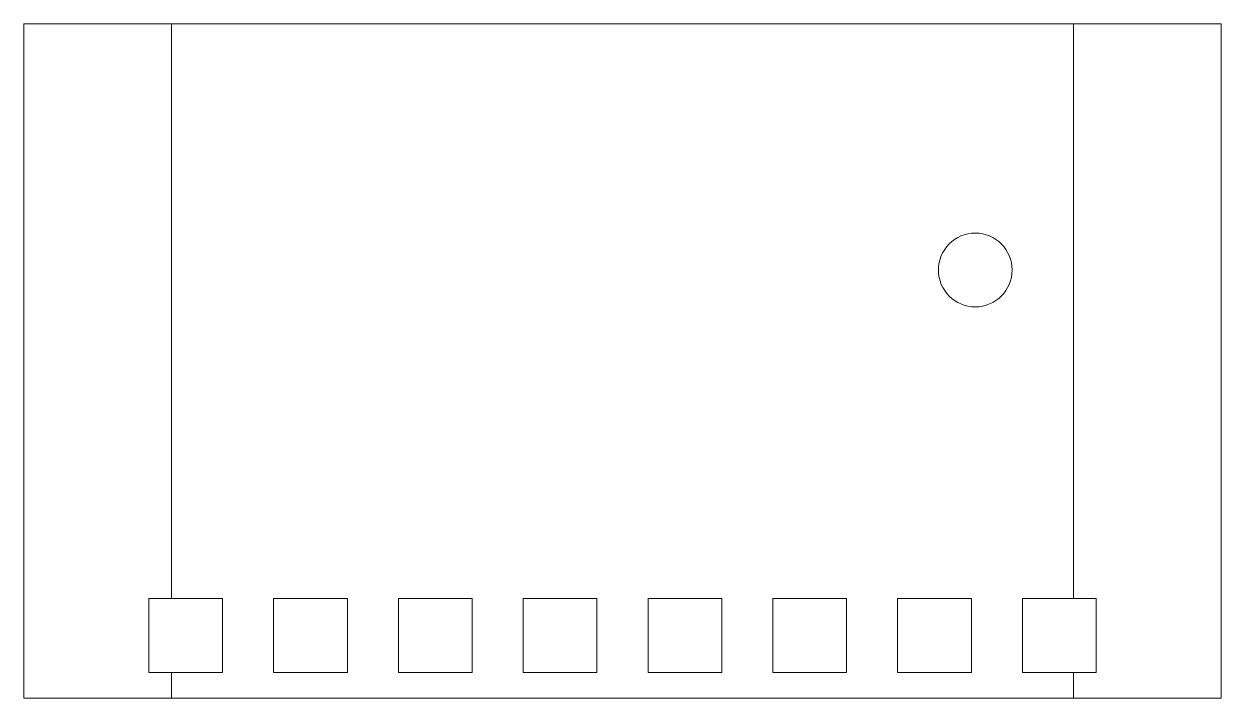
# Paper-space layout '_Right' of a CAD drawing. Header units: millimetres. Extents: x 0 to 24.4, y 0 to 13.7.
import ezdxf

# ---------------------------------------------------------------- set-up
doc = ezdxf.new("R2010")
doc.units = ezdxf.units.MM

psp = doc.layouts.new('_Right')

# ---------------------------------------------------------------- linework, layer by layer
at = {"color": 7, "linetype": 'Continuous', "lineweight": 15}
for p, q in [((0, 0), (0, 13.7)), ((0, 13.7), (24.35, 13.7)), ((3, 13.7), (3, 2.02)), ((21.35, 2.02), (21.35, 13.7)), ((24.35, 13.7), (24.35, 0)), ((4.04, 2.02), (2.54, 2.02)), ((2.54, 2.02), (2.54, 0.52)), ((4.04, 0.52), (4.04, 2.02)), ((6.579, 2.02), (5.079, 2.02)), ((5.079, 2.02), (5.079, 0.52)), ((6.579, 0.52), (6.579, 2.02)), ((9.117, 2.02), (7.617, 2.02)), ((7.617, 2.02), (7.617, 0.52)), ((9.117, 0.52), (9.117, 2.02)), ((11.656, 2.02), (10.156, 2.02)), ((10.156, 2.02), (10.156, 0.52)), ((11.656, 0.52), (11.656, 2.02)), ((14.194, 2.02), (12.694, 2.02)), ((12.694, 2.02), (12.694, 0.52)), ((14.194, 0.52), (14.194, 2.02)), ((16.733, 2.02), (15.233, 2.02)), ((15.233, 2.02), (15.233, 0.52)), ((16.733, 0.52), (16.733, 2.02)), ((19.271, 2.02), (17.771, 2.02)), ((17.771, 2.02), (17.771, 0.52)), ((19.271, 0.52), (19.271, 2.02)), ((21.81, 2.02), (20.31, 2.02)), ((20.31, 2.02), (20.31, 0.52)), ((21.81, 0.52), (21.81, 2.02)), ((2.54, 0.52), (4.04, 0.52)), ((3, 0.52), (3, 0)), ((5.079, 0.52), (6.579, 0.52)), ((7.617, 0.52), (9.117, 0.52)), ((10.156, 0.52), (11.656, 0.52)), ((12.694, 0.52), (14.194, 0.52)), ((15.233, 0.52), (16.733, 0.52)), ((17.771, 0.52), (19.271, 0.52)), ((20.31, 0.52), (21.81, 0.52)), ((21.35, 0), (21.35, 0.52)), ((0, 0), (24.35, 0))]:
    psp.add_line(p, q, dxfattribs=at)
psp.add_circle((19.35, 8.7), 0.75, dxfattribs=at)

doc.saveas('drawing.dxf')
